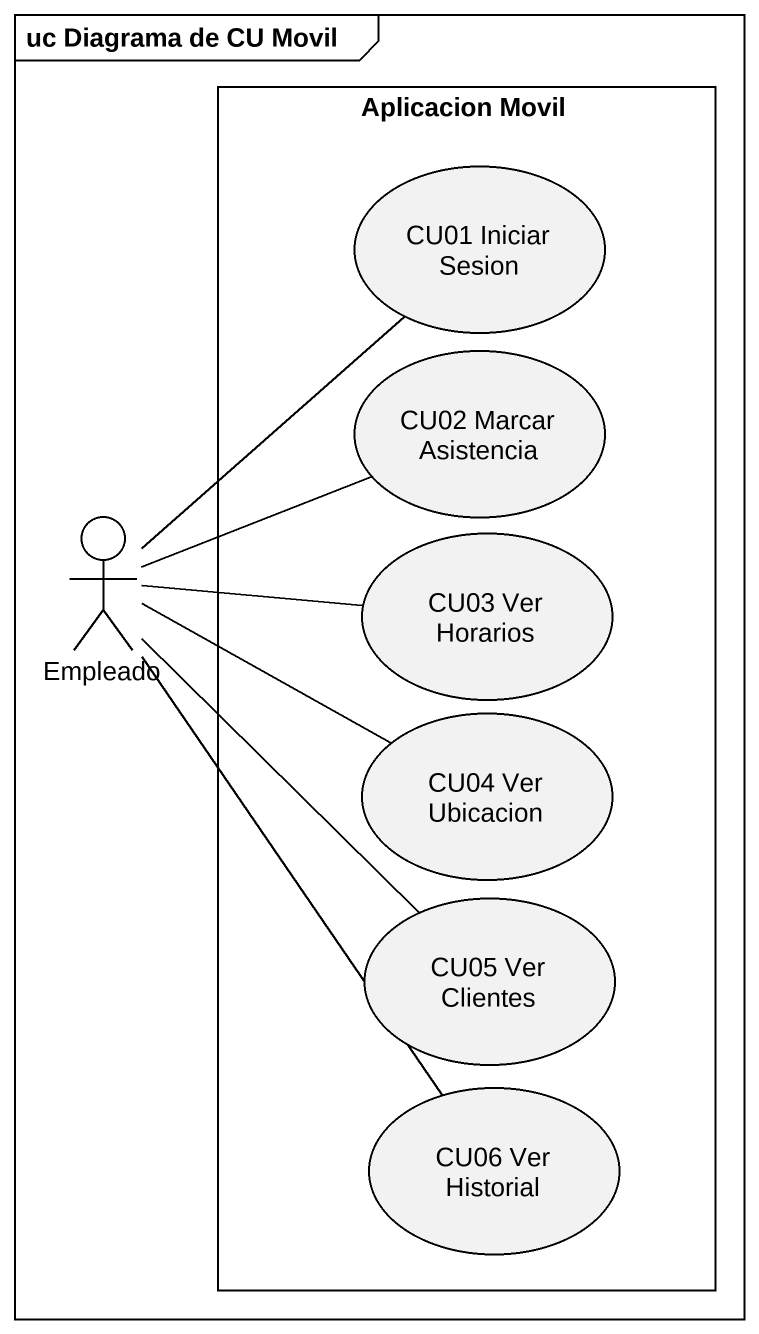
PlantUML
@startuml
mainframe uc Diagrama de CU Movil
rectangle "Aplicacion Movil" as Aplicacion_Movil {
  usecase "CU01 Iniciar Sesion" as CU01_Iniciar_Sesion
  usecase "CU02 Marcar Asistencia" as CU02_Marcar_Asistencia
  usecase "CU03 Ver Horarios" as CU03_Ver_Horarios
  usecase "CU04 Ver Ubicacion" as CU04_Ver_Ubicacion
  usecase "CU05 Ver Clientes" as CU05_Ver_Clientes
  usecase "CU06 Ver Historial" as CU06_Ver_Historial
}
actor Empleado
Empleado -up- CU01_Iniciar_Sesion
Empleado -right- CU02_Marcar_Asistencia
Empleado -right- CU03_Ver_Horarios
Empleado -right- CU04_Ver_Ubicacion
Empleado -- CU05_Ver_Clientes
Empleado -- CU06_Ver_Historial
@enduml
